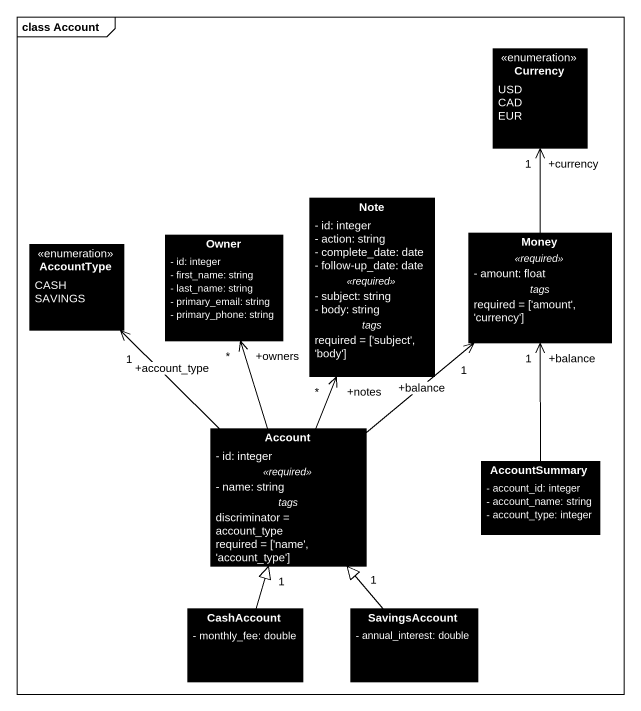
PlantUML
@startuml
mainframe class Account
hide circle
hide empty members
skinparam classAttributeIconSize 0
enum Currency #000000 {
  USD
  CAD
  EUR
}
class "Note" as Note_ #000000 {
  - id: integer
  - action: string
  - complete_date: date
  - follow-up_date: date
  .. <<required>> ..
  - subject: string
  - body: string
  -- tags --
  required = ['subject', 'body']
}
enum AccountType #000000 {
  CASH
  SAVINGS
}
class Owner #000000 {
  - id: integer
  - first_name: string
  - last_name: string
  - primary_email: string
  - primary_phone: string
}
class Money #000000 {
  .. <<required>> ..
  - amount: float
  -- tags --
  required = ['amount', 'currency']
}
class Account #000000 {
  - id: integer
  .. <<required>> ..
  - name: string
  -- tags --
  discriminator = account_type
  required = ['name', 'account_type']
}
class AccountSummary #000000 {
  - account_id: integer
  - account_name: string
  - account_type: integer
}
class CashAccount #000000 {
  - monthly_fee: double
}
class SavingsAccount #000000 {
  - annual_interest: double
}
Money -up-> "+currency\n1" Currency
Account -up-> "+notes\n*" Note_
Account -up-> "+account_type\n1" AccountType
Account -up-> "+owners\n*" Owner
Account -up-> "+balance\n1" Money
AccountSummary -up-> "+balance\n1" Money
CashAccount -up-|> "1" Account
SavingsAccount -up-|> "1" Account
@enduml
